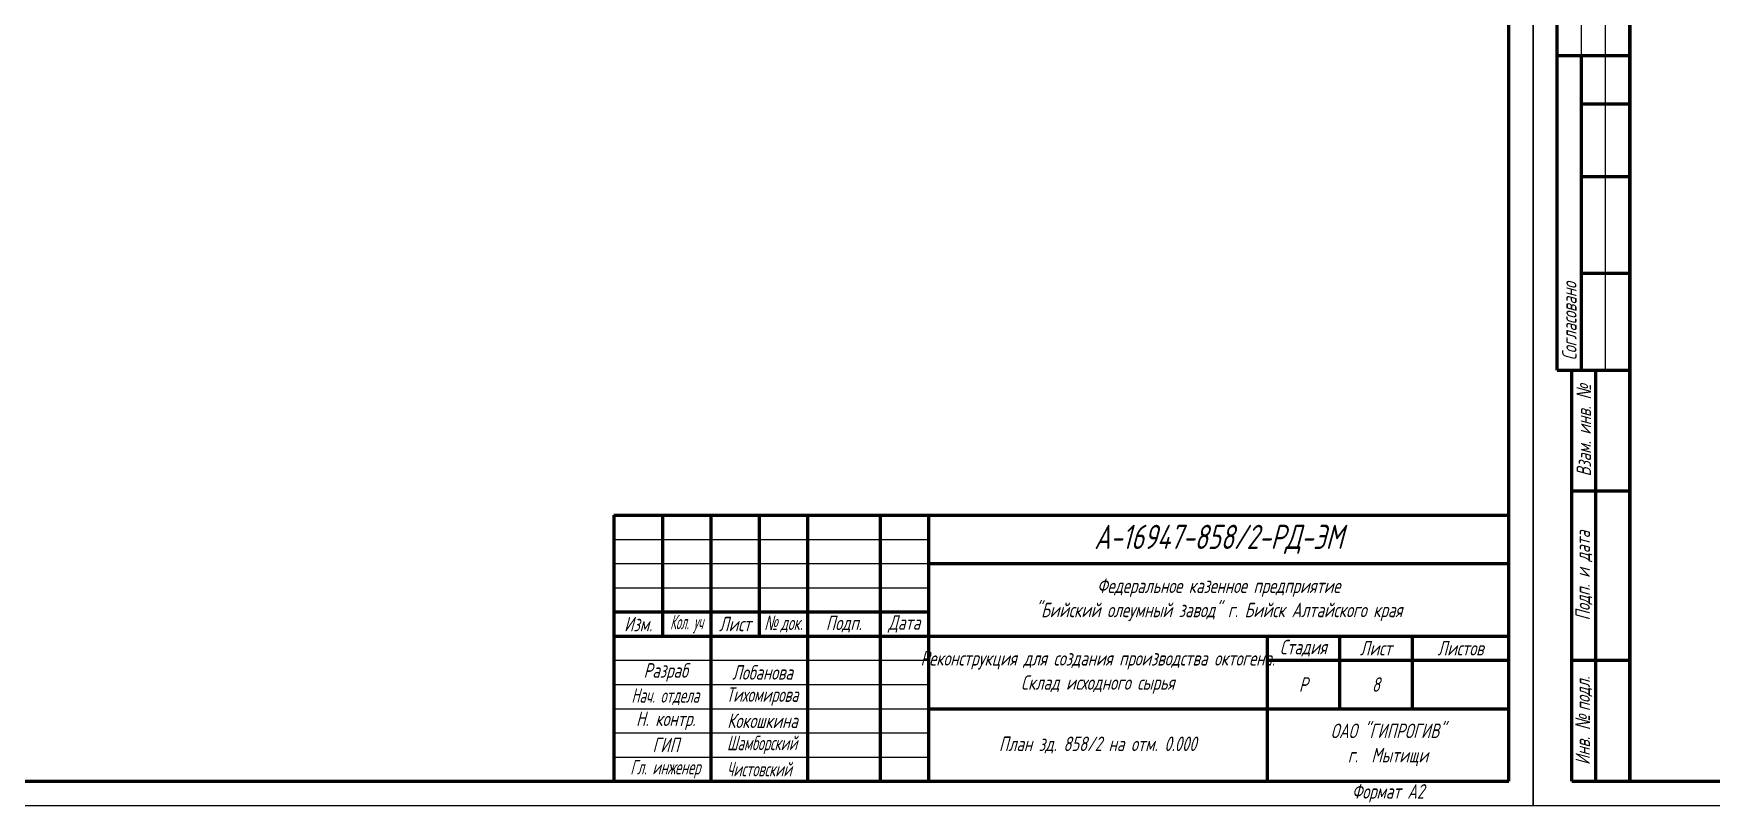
# Model space of a CAD drawing. Header units: millimetres. Extents: x -10490 to 5162, y -5053 to 76.
# Drawn here: x -4562 to -4215.2, y -814.1 to -654.6 of the extents above; entities that cross this region are included whole.
import ezdxf

# ---------------------------------------------------------------- set-up
doc = ezdxf.new("R2010")
doc.units = ezdxf.units.MM
for name, color, linetype, lineweight in [('Рамка толстая', 7, 'Continuous', 60), ('Рамка тонкая', 5, 'Continuous', 25), ('Штампы', 252, 'Continuous', 25)]:
    doc.layers.add(name, color=color, linetype=linetype, lineweight=lineweight)
doc.styles.add('SIMPLEX', font='simplex.shx', dxfattribs={"width": 0.7, "oblique": 15})

# ---------------------------------------------------------------- blocks, each defined once
blk = doc.blocks.new('A$C0CDB385D')
at = {"layer": 'Рамка толстая'}
for p, q in [((20, 415), (20, 5)), ((589, 5), (589, 415)), ((20, 5), (589, 5))]:
    blk.add_line(p, q, dxfattribs=at)
at = {"layer": 'Рамка тонкая'}
for p, q in [((0, 420), (0, 0)), ((594, 0), (594, 420)), ((0, 0), (594, 0))]:
    blk.add_line(p, q, dxfattribs=at)

msp = doc.modelspace()

# ---------------------------------------------------------------- linework, layer by layer
at = {"layer": 'Штампы', "lineweight": 60}
for p, q in [((-4247.04361, -724.14683), (-4247.04361, -594.14683)), ((-4232.04361, -724.14683), (-4232.04361, -594.14683)), ((-4247.04361, -659.14683), (-4232.04361, -659.14683)), ((-4242.04361, -724.14683), (-4242.04361, -659.14683)), ((-4242.04361, -669.14683), (-4232.04361, -669.14683)), ((-4242.04361, -684.14683), (-4232.04361, -684.14683)), ((-4242.04361, -704.14683), (-4232.04361, -704.14683)), ((-4247.04361, -724.14683), (-4232.04361, -724.14683)), ((-4244.04361, -809.14683), (-4244.04361, -724.14683)), ((-4244.04361, -724.14683), (-4232.04361, -724.14683)), ((-4239.04361, -809.14683), (-4239.04361, -724.14683)), ((-4232.04361, -809.14683), (-4232.04361, -724.14683)), ((-4244.04361, -749.14683), (-4232.04361, -749.14683)), ((-4442.04361, -754.14683), (-4257.04361, -754.14683)), ((-4442.04361, -754.14683), (-4442.04361, -809.14683)), ((-4432.04361, -754.14683), (-4432.04361, -779.14683)), ((-4422.04361, -754.14683), (-4422.04361, -809.14683)), ((-4412.04361, -754.14683), (-4412.04361, -779.14683)), ((-4402.04361, -754.14683), (-4402.04361, -809.14683)), ((-4387.04361, -754.14683), (-4387.04361, -809.14683)), ((-4377.04361, -754.14683), (-4377.04361, -809.14683)), ((-4377.04361, -764.14683), (-4257.04361, -764.14683)), ((-4442.04361, -774.14683), (-4377.04361, -774.14683)), ((-4442.04361, -779.14683), (-4257.04361, -779.14683)), ((-4307.04361, -779.14683), (-4307.04361, -809.14683)), ((-4292.04361, -779.14683), (-4292.04361, -794.14683)), ((-4277.04361, -779.14683), (-4277.04361, -794.14683)), ((-4307.04361, -784.14683), (-4257.04361, -784.14683)), ((-4244.04361, -784.14683), (-4232.04361, -784.14683)), ((-4377.04361, -794.14683), (-4257.04361, -794.14683)), ((-4244.04361, -809.14683), (-4232.04361, -809.14683))]:
    msp.add_line(p, q, dxfattribs=at)
at = {"layer": 'Штампы', "color": 5, "lineweight": 25}
for p, q in [((-4242.04361, -659.14683), (-4242.04361, -594.14683)), ((-4237.04361, -724.14683), (-4237.04361, -594.14683)), ((-4442.04361, -759.14683), (-4377.04361, -759.14683)), ((-4442.04361, -764.14683), (-4377.04361, -764.14683)), ((-4442.04361, -769.14683), (-4377.04361, -769.14683)), ((-4442.04361, -784.14683), (-4377.04361, -784.14683)), ((-4442.04361, -789.14683), (-4377.04361, -789.14683)), ((-4442.04361, -794.14683), (-4377.04361, -794.14683)), ((-4442.04361, -799.14683), (-4377.04361, -799.14683)), ((-4442.04361, -804.14683), (-4377.04361, -804.14683))]:
    msp.add_line(p, q, dxfattribs=at)

# ---------------------------------------------------------------- block references
for p in [(-4846.0436, -814.14684), (-4252.0436, -814.14684)]:
    msp.add_blockref('A$C0CDB385D', p)

# ---------------------------------------------------------------- texts
at = {"layer": 'Штампы', "color": 2, "char_height": 3, "rotation": 90, "style": 'SIMPLEX'}
for s, insert, width, attachment_point in [('Согласовано', (-4244.54361, -722.14683), 61, 4), ('Взам. инв. {\\fArial|b0|i0|c204|p34;№}', (-4241.54361, -736.64683), 25, 5), ('Подп. и дата', (-4241.54361, -766.64683), 35, 5), ('Инв. {\\fArial|b0|i0|c204|p34;№ }подл.', (-4241.54361, -796.64683), 25, 5)]:
    msp.add_mtext(s, dxfattribs=dict(at, insert=insert, width=width, attachment_point=attachment_point))
at = {"layer": 'Штампы', "color": 2, "attachment_point": 5, "style": 'SIMPLEX'}
for s, insert, char_height, width in [('А-16947-858/2-РД-ЭМ', (-4317.04361, -759.14683), 5, 120), ('Федеральное казенное предприятие\\P"Бийский олеумный завод" г. Бийск Алтайского края', (-4317.04361, -771.64683), 3, 120), ('Изм.', (-4437.04361, -776.64683), 3, 10), ('{\\W0.5;Кол. уч}', (-4427.04361, -776.64683), 3, 10), ('{\\W0.7;Лист}', (-4417.04361, -776.64683), 3, 10), ('{\\fArial|b0|i0|c204|p34;\\W0.6;№ \\Fsimplex|c204;док.}', (-4407.04361, -776.64683), 3, 10), ('Подп.', (-4394.54361, -776.64683), 3, 15), ('{\\W0.7;Дата}', (-4382.04361, -776.64683), 3, 10), ('Стадия', (-4299.54361, -781.64683), 3, 15), ('Лист', (-4284.54361, -781.64683), 3, 15), ('Листов', (-4267.04361, -781.64683), 3, 20), ('Реконструкция для создания производства октогена. \\PСклад исходного сырья', (-4342.04361, -786.64683), 3, 70), (' Разраб', (-4432.04361, -786.64683), 3, 20), (' Лобанова', (-4412.04361, -786.64683), 3, 20), ('{\\W0.6; Нач. отдела}', (-4432.04361, -791.64683), 3, 20), ('{\\W0.65; Тихомирова}', (-4412.04361, -791.64683), 3, 20), ('Р', (-4299.54361, -789.14683), 3, 15), ('8', (-4284.54361, -789.14683), 3, 15), (' Н. контр.', (-4432.04361, -796.64683), 3, 20), (' Кокошкина', (-4412.04361, -796.64683), 3, 20), ('ОАО "ГИПРОГИВ"\\Pг.  Мытищи', (-4282.04361, -801.64683), 3, 50), (' ГИП', (-4432.04361, -801.64683), 3, 20), ('{\\W0.6; Шамборский}', (-4412.04361, -801.64683), 3, 20), ('План зд. 858/2 на отм. 0.000', (-4342.04361, -801.64683), 3, 70), ('{\\W0.6; Гл. инженер}', (-4432.04361, -806.64683), 3, 20), ('{\\W0.6;Чистовский}', (-4412.04361, -806.64683), 3, 20), ('Формат А2', (-4282.04361, -811.64683), 3, 50)]:
    msp.add_mtext(s, dxfattribs=dict(at, insert=insert, char_height=char_height, width=width))

doc.saveas('drawing.dxf')
